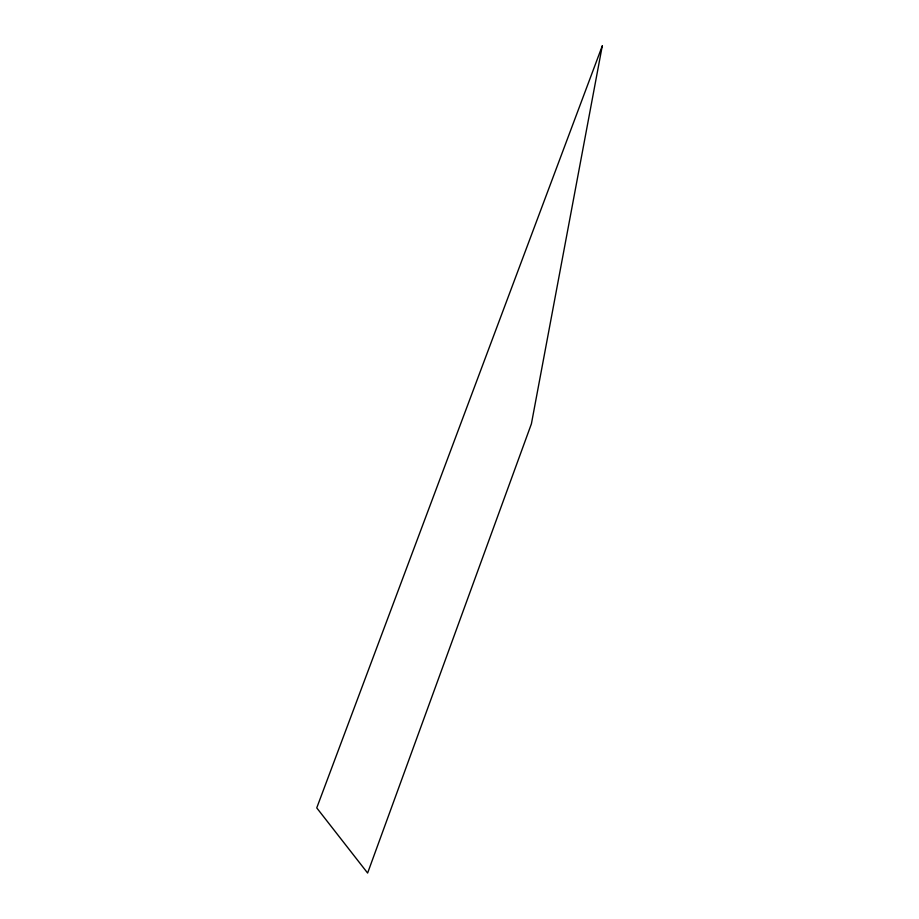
<?xml version="1.0" encoding="UTF-8"?>
<svg xmlns="http://www.w3.org/2000/svg" width="919" height="919" viewBox="0 0 919 919"><rect width="100%" height="100%" fill="white"/><g stroke="black" fill="none" stroke-linecap="round" stroke-linejoin="round"><path stroke-width="1.38" d="M602.255 45.95L531.4 423.854L367.623 873.05L316.745 807.893L602.255 45.95"/></g></svg>
